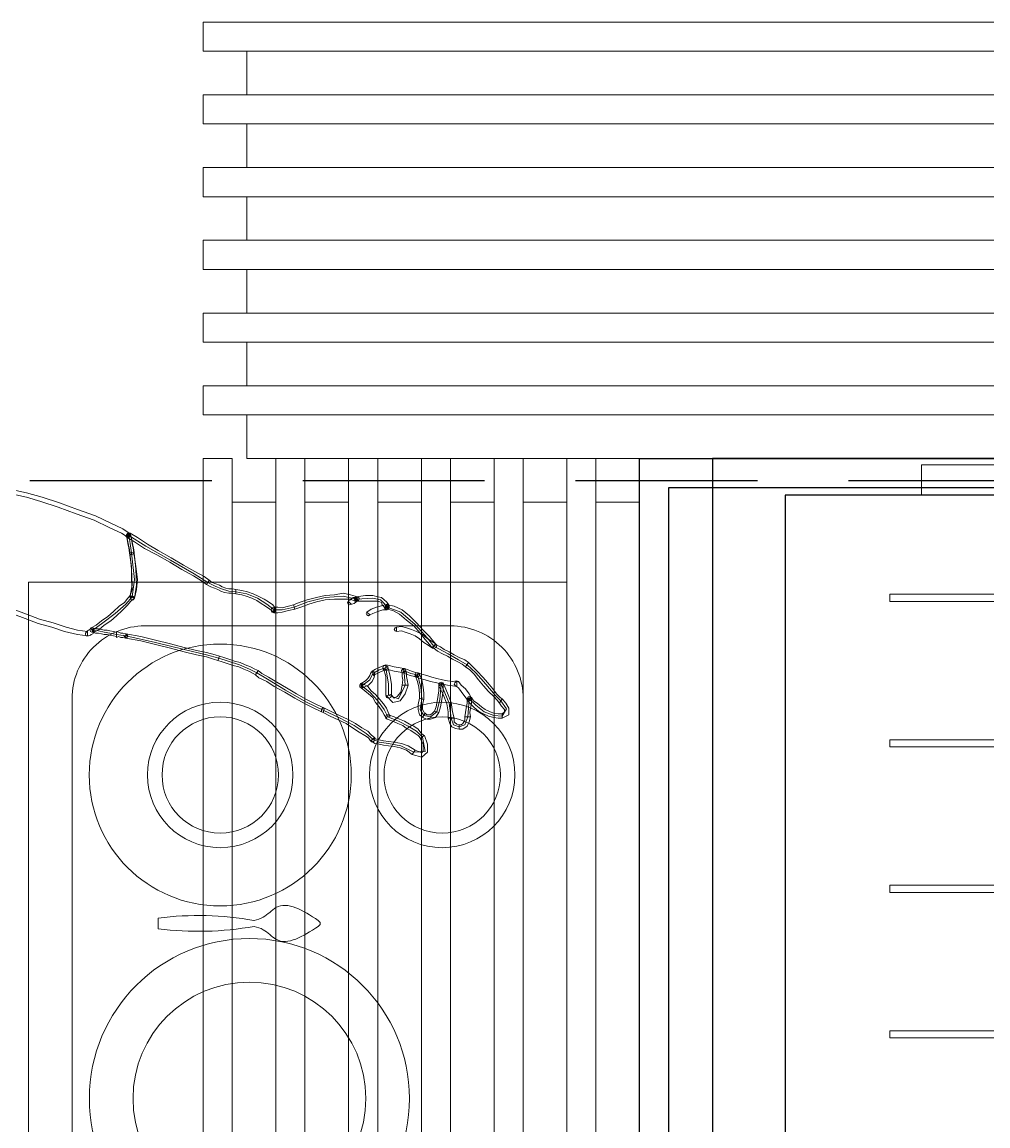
# Model space of a CAD drawing. Header units: millimetres. Extents: x -29311 to -3405, y 28913 to 42880.
# Drawn here: x -16866.8 to -16800.4, y 40318.4 to 40394.3 of the extents above; entities that cross this region are included whole.
import ezdxf

# ---------------------------------------------------------------- set-up
doc = ezdxf.new("R2010")
doc.units = ezdxf.units.MM
doc.linetypes.add('HIDDEN', pattern=[0.375, 0.25, -0.125])
for name, color, linetype in [('A-BA-HIDDEN', 136, 'HIDDEN'), ('A-MERDIVEN', 125, 'Continuous'), ('Duvar-200 cm', 7, 'Continuous')]:
    doc.layers.add(name, color=color, linetype=linetype)
for name, color, linetype, lineweight in [('GRC-Ekipman', 4, 'Continuous', 25), ('MIM_İnsan', 251, 'Continuous', 9), ('MIM_mobilya', 251, 'Continuous', 9), ('MIM_Selinoks', 251, 'Continuous', 9), ('tarama-betonarme', 252, 'Continuous', 13)]:
    doc.layers.add(name, color=color, linetype=linetype, lineweight=lineweight)

# ---------------------------------------------------------------- blocks, each defined once
blk = doc.blocks.new('T-K')
at = {"color": 45, "lineweight": 0}
for points in [[(92316.275, 15833.361), (92146.275, 15833.361), (92146.275, 15831.361), (92316.275, 15831.361)], [(92313.275, 15831.361), (92149.275, 15831.361), (92149.275, 15828.361), (92313.275, 15828.361)], [(92316.275, 15828.361), (92146.275, 15828.361), (92146.275, 15826.361), (92316.275, 15826.361)], [(92313.275, 15826.361), (92149.275, 15826.361), (92149.275, 15823.361), (92313.275, 15823.361)], [(92313.275, 15826.361), (92149.275, 15826.361), (92149.275, 15823.361), (92313.275, 15823.361)], [(92316.275, 15823.361), (92146.275, 15823.361), (92146.275, 15821.361), (92316.275, 15821.361)], [(92313.275, 15821.361), (92149.275, 15821.361), (92149.275, 15818.361), (92313.275, 15818.361)], [(92313.275, 15821.361), (92149.275, 15821.361), (92149.275, 15818.361), (92313.275, 15818.361)], [(92313.275, 15821.361), (92149.275, 15821.361), (92149.275, 15818.361), (92313.275, 15818.361)], [(92316.275, 15818.361), (92146.275, 15818.361), (92146.275, 15816.361), (92316.275, 15816.361)], [(92313.275, 15816.361), (92149.275, 15816.361), (92149.275, 15813.361), (92313.275, 15813.361)], [(92316.275, 15813.361), (92146.275, 15813.361), (92146.275, 15811.361), (92316.275, 15811.361)], [(92313.275, 15811.361), (92149.275, 15811.361), (92149.275, 15808.361), (92313.275, 15808.361)], [(92316.275, 15808.361), (92146.275, 15808.361), (92146.275, 15806.361), (92316.275, 15806.361)], [(92313.275, 15806.361), (92149.275, 15806.361), (92149.275, 15803.361), (92313.275, 15803.361)]]:
    blk.add_lwpolyline(points, close=True, dxfattribs=at)
blk = doc.blocks.new('160718_A$C2F7A1A77')
at = {"layer": 'MIM_mobilya'}
for p, q in [((29.179, 28.08), (29.919, 28.08)), ((3.423, 27.472), (4.163, 27.472)), ((5.717, 27.472), (6.457, 27.472))]:
    blk.add_line(p, q, dxfattribs=at)
blk.add_lwpolyline([(0, 37), (0, 0), (53, 0), (53, 37)], close=True, dxfattribs=at)
blk.add_lwpolyline([(3, 29), (3, 8, 0.414214), (8, 3), (45, 3, 0.414214), (50, 8), (50, 29, 0.414214), (45, 34), (8, 34, 0.414214)], format="xyb", close=True, dxfattribs=at)
for points in [[(3.186, 18.992), (3.169, 18.683), (3.186, 18.33), (3.311, 17.408), (3.34, 17.406)], [(3.458, 18.992), (3.475, 18.683), (3.458, 18.33), (3.413, 17.408), (3.334, 17.406)], [(3.657, 18.991), (3.64, 18.682), (3.657, 18.329), (3.782, 17.407), (3.811, 17.405)], [(3.929, 18.991), (3.946, 18.682), (3.929, 18.329), (3.883, 17.407), (3.805, 17.405)], [(4.127, 18.99), (4.111, 18.681), (4.127, 18.329), (4.173, 17.407), (4.252, 17.404)], [(4.4, 18.99), (4.416, 18.681), (4.4, 18.329), (4.274, 17.407), (4.245, 17.404)], [(29.337, 17.089), (29.483, 16.959), (29.608, 16.959), (29.76, 17.089)]]:
    blk.add_lwpolyline(points, dxfattribs=at)
for centre, radius in [((17.512, 21.815), 11), ((39.753, 23.821), 9), ((17.512, 21.815), 8), ((39.753, 23.821), 5), ((39.753, 23.821), 4), ((39.753, 8.566), 5), ((39.753, 8.566), 4)]:
    blk.add_circle(centre, radius, dxfattribs=at)
for centre, radius, start, end in [((51.23, 25.322), 22.223, 172.87288, 189.91367), ((7.867, 25.335), 22.223, 350.08633, 7.09537), ((25.474, 24.715), 22.223, 172.87288, 189.91367), ((-17.889, 24.727), 22.223, 350.08633, 7.09537), ((27.768, 24.715), 22.223, 172.87288, 189.91367), ((-8.492, 25.025), 15.149, 348.68902, 9.29885), ((2.745, 20.756), 0.849, 339.99038, 9.01405), ((4.84, 20.768), 0.849, 170.98595, 200.00962), ((5.079, 19.314), 1.92, 143.14746, 189.66172), ((2.506, 19.326), 1.92, 350.33828, 36.85254), ((3.321, 18.546), 0.466, 72.94526, 106.86009), ((3.557, 18.862), 0.163, 52.25716, 127.4765), ((4.028, 18.862), 0.163, 52.25716, 127.4765)]:
    blk.add_arc(centre, radius, start, end, dxfattribs=at)
for points in [[(5.877, 20.889), (5.775, 18.493), (5.875, 17.288), (6.179, 17.561), (6.559, 17.955), (6.735, 19.699), (6.362, 22.053)], [(29.339, 21.497), (29.118, 20.869), (28.462, 19.994), (29.337, 17.089)], [(29.758, 21.497), (29.979, 20.869), (30.635, 19.994), (29.76, 17.089)]]:
    blk.add_spline(points, degree=3, dxfattribs=at)
blk = doc.blocks.new('160718_InsanKadın')
at = {"layer": 'MIM_İnsan'}
for p, q in [((10.52, 11.687), (9.728, 11.637)), ((9.728, 11.637), (9.926, 10.644)), ((11.411, 11.24), (10.52, 11.687)), ((9.926, 10.644), (10.322, 10.246)), ((12.252, 11.091), (11.411, 11.24)), ((12.894, 10.992), (12.252, 11.091)), ((13.339, 10.793), (12.894, 10.992)), ((13.785, 10.395), (13.339, 10.793)), ((7.403, 9.948), (7.007, 9.799)), ((7.798, 9.799), (7.403, 9.948)), ((10.322, 10.246), (10.916, 9.899)), ((10.916, 9.899), (11.559, 9.551)), ((14.627, 9.849), (13.785, 10.395)), ((4.434, 9.203), (4.137, 8.707)), ((5.028, 9.154), (4.434, 9.203)), ((5.672, 8.905), (5.028, 9.154)), ((6.809, 9.253), (6.759, 8.657)), ((7.007, 9.799), (6.809, 9.253)), ((7.947, 9.352), (7.798, 9.799)), ((8.095, 8.309), (7.947, 9.352)), ((9.381, 9.253), (8.936, 8.905)), ((9.827, 9.154), (9.381, 9.253)), ((10.075, 8.756), (9.827, 9.154)), ((11.559, 9.551), (12.3, 9.253)), ((12.3, 9.253), (12.548, 8.756)), ((15.666, 9.303), (14.627, 9.849)), ((16.704, 8.806), (15.666, 9.303)), ((4.137, 8.707), (4.534, 8.16)), ((6.265, 8.458), (5.672, 8.905)), ((6.711, 8.011), (6.265, 8.458)), ((6.759, 8.657), (6.711, 8.011)), ((8.936, 8.905), (8.739, 8.061)), ((9.975, 8.011), (10.075, 8.756)), ((12.548, 8.756), (12.994, 8.16)), ((17.941, 8.21), (16.704, 8.806)), ((4.534, 8.16), (4.929, 7.763)), ((4.929, 7.763), (5.572, 7.018)), ((8.64, 7.018), (8.095, 8.309)), ((8.739, 8.061), (8.64, 7.018)), ((10.025, 7.216), (9.975, 8.011)), ((11.559, 8.011), (11.114, 7.067)), ((12.252, 7.763), (11.559, 8.011)), ((12.252, 7.018), (12.252, 7.763)), ((12.994, 8.16), (13.538, 7.564)), ((19.327, 7.415), (17.941, 8.21)), ((5.572, 7.018), (6.265, 6.223)), ((10.272, 6.372), (10.025, 7.216)), ((11.114, 7.067), (11.163, 6.471)), ((12.449, 5.875), (12.252, 7.018)), ((13.538, 7.564), (14.082, 7.117)), ((14.082, 7.117), (13.538, 6.72)), ((20.563, 6.67), (19.327, 7.415)), ((6.265, 6.223), (6.859, 5.676)), ((10.717, 6.273), (10.272, 6.372)), ((11.213, 6.074), (10.717, 6.273)), ((11.163, 6.471), (11.213, 6.074)), ((11.213, 6.074), (11.213, 6.074)), ((13.339, 6.273), (12.894, 6.024)), ((13.538, 6.72), (13.339, 6.273)), ((21.305, 6.223), (20.563, 6.67)), ((21.8, 5.974), (21.305, 6.223)), ((6.859, 5.676), (7.453, 5.329)), ((7.453, 5.329), (8.145, 4.931)), ((12.894, 6.024), (12.449, 5.875)), ((22.493, 5.676), (21.8, 5.974)), ((23.285, 5.428), (22.493, 5.676)), ((23.927, 5.229), (23.285, 5.428)), ((8.145, 4.931), (8.788, 4.584)), ((8.788, 4.584), (9.134, 4.385)), ((24.769, 4.981), (23.927, 5.229)), ((26.302, 4.633), (24.769, 4.981)), ((28.281, 4.137), (26.302, 4.633)), ((9.134, 4.385), (9.58, 3.839)), ((9.58, 3.839), (10.421, 2.895)), ((30.31, 3.689), (28.281, 4.137)), ((30.656, 3.64), (30.31, 3.689)), ((30.953, 3.59), (30.656, 3.64)), ((31.398, 3.491), (30.953, 3.59)), ((31.795, 3.441), (31.398, 3.491)), ((32.19, 3.342), (31.795, 3.441)), ((31.893, 2.795), (32.586, 3.292)), ((32.586, 3.292), (32.19, 3.342)), ((10.421, 2.895), (11.411, 2.05)), ((31.052, 2.15), (31.893, 2.795)), ((11.411, 2.05), (12.35, 1.703)), ((12.35, 1.703), (12.548, 1.454)), ((17.793, 1.355), (18.733, 1.703)), ((18.733, 1.703), (19.574, 1.901)), ((19.574, 1.901), (20.118, 1.901)), ((20.118, 1.901), (20.613, 1.504)), ((30.31, 1.504), (31.052, 2.15)), ((12.548, 1.454), (12.796, 1.206)), ((12.796, 1.206), (13.339, 1.106)), ((13.339, 1.106), (14.478, 1.156)), ((14.478, 1.156), (15.369, 0.957)), ((15.369, 0.957), (16.605, 1.057)), ((16.605, 1.057), (17.793, 1.355)), ((20.613, 1.504), (21.256, 1.106)), ((21.256, 1.106), (21.998, 0.808)), ((21.998, 0.808), (22.74, 0.659)), ((29.716, -0.185), (29.865, 1.007)), ((29.865, 1.007), (30.31, 1.504)), ((22.74, 0.659), (23.235, 0.61)), ((23.235, 0.61), (23.73, 0.461)), ((23.73, 0.461), (24.174, 0.262)), ((24.174, 0.262), (24.67, 0.014)), ((24.67, 0.014), (25.61, -0.583)), ((25.61, -0.583), (27.243, -1.526)), ((29.914, -2.023), (29.716, -0.185)), ((27.243, -1.526), (28.924, -2.47)), ((30.013, -2.669), (29.914, -2.023)), ((28.924, -2.47), (30.112, -3.215)), ((30.112, -3.215), (30.013, -2.669))]:
    blk.add_line(p, q, dxfattribs=at)
at = {"layer": 'MIM_İnsan', "flags": 128}
for points in [[(10.025, 10.743), (10.075, 10.743), (9.877, 11.141), (9.877, 11.588), (9.975, 11.737), (10.421, 11.538), (10.619, 11.836), (9.975, 12.035), (9.58, 11.687), (9.58, 11.141), (9.778, 10.544), (9.827, 10.544), (10.025, 10.743)], [(10.421, 11.538), (10.421, 11.538), (10.916, 11.24), (11.361, 11.091), (11.856, 10.992), (12.252, 10.942), (12.597, 10.892), (12.894, 10.843), (13.092, 10.793), (13.241, 10.694), (13.439, 10.892), (13.191, 11.091), (12.894, 11.141), (12.597, 11.19), (12.252, 11.24), (11.856, 11.29), (11.46, 11.389), (11.014, 11.538), (10.619, 11.836), (10.619, 11.836), (10.421, 11.538)], [(12.449, 9.303), (12.35, 9.402), (11.955, 9.551), (11.608, 9.7), (11.262, 9.849), (11.014, 10.048), (10.717, 10.197), (10.421, 10.395), (10.223, 10.544), (10.025, 10.743), (9.827, 10.544), (10.025, 10.346), (10.223, 10.097), (10.52, 9.899), (10.817, 9.75), (11.163, 9.551), (11.509, 9.402), (11.856, 9.253), (12.252, 9.104), (12.152, 9.203), (12.252, 9.104), (12.4, 9.104), (12.449, 9.203), (12.449, 9.352), (12.35, 9.402), (12.449, 9.303)], [(13.488, 10.892), (13.389, 10.992), (13.291, 10.942), (13.191, 10.843), (13.191, 10.694), (13.488, 10.892)], [(13.241, 10.694), (13.191, 10.694), (13.439, 10.495), (13.686, 10.246), (14.082, 9.998), (14.527, 9.7), (15.072, 9.402), (15.616, 9.154), (16.16, 8.905), (16.655, 8.657), (16.754, 8.955), (16.259, 9.203), (15.714, 9.452), (15.171, 9.7), (14.725, 9.998), (14.28, 10.296), (13.884, 10.544), (13.636, 10.694), (13.488, 10.892), (13.439, 10.892), (13.241, 10.694)], [(16.754, 8.955), (16.259, 9.203), (15.714, 9.452), (15.171, 9.7), (14.725, 9.998), (14.28, 10.296), (13.884, 10.544), (13.636, 10.694), (13.488, 10.892), (13.191, 10.694), (13.439, 10.495), (13.686, 10.246), (14.082, 9.998), (14.527, 9.7), (15.072, 9.402), (15.616, 9.154), (16.16, 8.905), (16.655, 8.657), (16.754, 8.955)], [(7.007, 9.253), (7.007, 9.253), (7.007, 9.501), (7.156, 9.7), (7.255, 9.799), (7.403, 9.799), (7.403, 10.097), (7.156, 10.097), (6.859, 9.899), (6.711, 9.601), (6.611, 9.253), (6.611, 9.253), (7.007, 9.253)], [(7.403, 9.799), (7.403, 9.799), (7.551, 9.75), (7.7, 9.65), (7.75, 9.601), (7.75, 9.352), (8.145, 9.352), (8.046, 9.7), (7.898, 9.948), (7.65, 10.048), (7.403, 10.097), (7.403, 10.097), (7.403, 9.799)], [(4.632, 8.309), (4.632, 8.309), (4.484, 8.508), (4.286, 8.756), (4.286, 8.905), (4.434, 9.054), (4.434, 9.352), (3.989, 9.104), (3.989, 8.657), (4.187, 8.309), (4.434, 8.011), (4.434, 8.011), (4.632, 8.309)], [(4.434, 9.054), (4.434, 9.054), (4.731, 9.054), (5.028, 9.005), (5.275, 8.905), (5.622, 8.756), (5.869, 8.558), (6.166, 8.309), (6.414, 8.16), (6.562, 7.912), (6.859, 8.11), (6.611, 8.359), (6.364, 8.607), (6.067, 8.856), (5.72, 9.054), (5.375, 9.203), (5.028, 9.303), (4.731, 9.352), (4.434, 9.352), (4.434, 9.352), (4.434, 9.054)], [(6.562, 7.912), (6.859, 8.011), (6.859, 8.309), (6.908, 8.657), (6.958, 8.955), (7.007, 9.253), (6.611, 9.253), (6.661, 8.955), (6.611, 8.657), (6.562, 8.309), (6.562, 8.011), (6.859, 8.11), (6.562, 8.011), (6.611, 7.912), (6.711, 7.862), (6.809, 7.912), (6.859, 8.011), (6.562, 7.912)], [(7.75, 9.352), (7.75, 9.352), (7.848, 8.905), (7.947, 8.259), (8.195, 7.614), (8.491, 6.918), (8.788, 7.117), (8.491, 7.713), (8.244, 8.359), (8.145, 8.905), (8.145, 9.352), (8.145, 9.352), (7.75, 9.352)], [(9.085, 8.856), (9.085, 8.856), (9.233, 9.005), (9.381, 9.104), (9.63, 9.104), (9.728, 9.005), (9.926, 9.303), (9.63, 9.402), (9.381, 9.402), (9.036, 9.303), (8.788, 8.955), (8.788, 8.955), (9.085, 8.856)], [(9.728, 9.005), (9.778, 9.005), (9.827, 8.905), (9.926, 8.756), (9.926, 8.409), (9.827, 8.061), (10.124, 7.961), (10.223, 8.409), (10.223, 8.756), (10.124, 9.104), (9.877, 9.303), (9.926, 9.303), (9.728, 9.005)], [(14.131, 6.968), (14.131, 7.266), (13.884, 7.465), (13.636, 7.663), (13.339, 7.912), (13.142, 8.259), (12.894, 8.558), (12.697, 8.856), (12.548, 9.104), (12.449, 9.303), (12.152, 9.203), (12.252, 9.005), (12.4, 8.657), (12.597, 8.359), (12.845, 8.061), (13.142, 7.713), (13.439, 7.465), (13.686, 7.167), (14.033, 6.968), (14.033, 7.266), (14.033, 6.968), (14.181, 6.968), (14.23, 7.067), (14.23, 7.216), (14.131, 7.266), (14.131, 6.968)], [(8.491, 6.918), (8.788, 7.018), (8.788, 7.465), (8.887, 8.061), (8.986, 8.558), (9.085, 8.856), (8.788, 8.955), (8.689, 8.558), (8.59, 8.061), (8.491, 7.465), (8.491, 7.018), (8.788, 7.117), (8.491, 7.018), (8.541, 6.918), (8.64, 6.869), (8.739, 6.918), (8.788, 7.018), (8.491, 6.918)], [(16.655, 8.657), (16.655, 8.657), (17.199, 8.409), (17.891, 8.061), (18.585, 7.663), (19.277, 7.266), (19.921, 6.869), (20.513, 6.521), (20.959, 6.273), (21.207, 6.074), (21.404, 6.372), (21.157, 6.571), (20.613, 6.819), (20.118, 7.167), (19.376, 7.564), (18.683, 7.961), (17.991, 8.359), (17.298, 8.707), (16.754, 8.955), (16.754, 8.955), (16.655, 8.657)], [(16.655, 8.657), (16.803, 8.657), (16.852, 8.756), (16.852, 8.905), (16.754, 8.955), (16.655, 8.657)], [(6.958, 5.825), (6.958, 5.825), (6.661, 6.024), (6.364, 6.322), (6.067, 6.72), (5.72, 7.117), (5.375, 7.514), (5.028, 7.862), (4.781, 8.11), (4.632, 8.309), (4.434, 8.011), (4.583, 7.912), (4.83, 7.663), (5.078, 7.316), (5.423, 6.918), (5.77, 6.521), (6.166, 6.124), (6.463, 5.825), (6.759, 5.527), (6.759, 5.527), (6.958, 5.825)], [(6.859, 8.061), (6.809, 8.16), (6.661, 8.16), (6.562, 8.11), (6.562, 7.961), (6.859, 8.061)], [(7.551, 7.167), (7.65, 7.117), (7.453, 7.266), (7.255, 7.514), (7.007, 7.862), (6.859, 8.061), (6.562, 7.961), (6.711, 7.663), (6.958, 7.316), (7.255, 7.067), (7.453, 6.819), (7.551, 6.769), (7.453, 6.819), (7.601, 6.819), (7.7, 6.918), (7.75, 7.018), (7.65, 7.117), (7.551, 7.167)], [(9.827, 8.061), (9.827, 8.011), (9.827, 7.614), (9.877, 7.216), (9.975, 6.72), (10.124, 6.322), (10.421, 6.422), (10.272, 6.819), (10.173, 7.216), (10.124, 7.614), (10.124, 8.011), (10.124, 7.961), (9.827, 8.061)], [(11.311, 7.067), (11.311, 7.067), (11.411, 7.564), (11.658, 7.862), (11.856, 7.961), (12.103, 7.713), (12.4, 7.812), (11.955, 8.259), (11.46, 8.16), (11.114, 7.663), (10.916, 7.067), (10.916, 7.067), (11.311, 7.067)], [(12.103, 7.713), (12.053, 7.763), (12.053, 7.465), (12.053, 7.018), (12.152, 6.471), (12.3, 5.825), (12.597, 5.925), (12.449, 6.471), (12.449, 7.018), (12.449, 7.465), (12.449, 7.763), (12.4, 7.812), (12.449, 7.763), (12.4, 7.912), (12.252, 7.961), (12.103, 7.912), (12.053, 7.763), (12.103, 7.713)], [(10.322, 6.521), (10.075, 6.62), (9.728, 6.72), (9.381, 6.819), (8.936, 6.918), (8.541, 7.018), (8.195, 7.067), (7.848, 7.117), (7.551, 7.167), (7.551, 6.769), (7.848, 6.819), (8.195, 6.769), (8.541, 6.72), (8.936, 6.62), (9.283, 6.521), (9.63, 6.422), (9.975, 6.322), (10.223, 6.223), (10.322, 6.521)], [(11.163, 5.925), (11.361, 6.074), (11.311, 6.273), (11.311, 6.471), (11.262, 6.72), (11.311, 7.067), (10.916, 7.067), (10.965, 6.72), (11.014, 6.471), (11.014, 6.273), (11.064, 6.074), (11.262, 6.223), (11.064, 6.074), (11.114, 5.974), (11.213, 5.925), (11.311, 5.974), (11.361, 6.074), (11.163, 5.925)], [(13.389, 6.124), (13.488, 6.273), (13.538, 6.422), (13.686, 6.62), (13.835, 6.769), (14.131, 6.968), (14.033, 7.266), (13.636, 7.067), (13.389, 6.819), (13.241, 6.521), (13.191, 6.273), (13.291, 6.422), (13.191, 6.273), (13.241, 6.173), (13.339, 6.124), (13.439, 6.173), (13.488, 6.273), (13.389, 6.124)], [(10.124, 6.322), (10.272, 6.223), (10.47, 6.173), (10.669, 6.124), (10.916, 6.024), (11.163, 5.925), (11.262, 6.223), (11.014, 6.322), (10.767, 6.422), (10.47, 6.471), (10.272, 6.521), (10.421, 6.422), (10.272, 6.521), (10.173, 6.471), (10.124, 6.372), (10.173, 6.273), (10.272, 6.223), (10.124, 6.322)], [(10.223, 6.223), (10.372, 6.223), (10.421, 6.322), (10.421, 6.471), (10.322, 6.521), (10.223, 6.223)], [(11.213, 6.223), (11.114, 6.173), (11.064, 6.074), (11.114, 5.974), (11.213, 5.925), (11.213, 6.223)], [(11.213, 5.925), (11.46, 5.875), (11.856, 5.825), (12.202, 5.726), (12.449, 5.676), (12.449, 6.074), (12.202, 6.024), (11.856, 6.124), (11.46, 6.173), (11.213, 6.223), (11.213, 5.925)], [(12.3, 5.825), (12.449, 5.726), (12.697, 5.776), (12.944, 5.875), (13.142, 5.974), (13.389, 6.124), (13.291, 6.422), (13.043, 6.273), (12.845, 6.173), (12.597, 6.074), (12.449, 6.024), (12.597, 5.925), (12.449, 6.024), (12.35, 5.974), (12.3, 5.875), (12.35, 5.776), (12.449, 5.726), (12.3, 5.825)], [(12.449, 5.676), (12.597, 5.726), (12.647, 5.875), (12.597, 6.024), (12.449, 6.074), (12.449, 5.676)], [(21.207, 6.074), (21.207, 6.074), (21.454, 5.974), (21.751, 5.825), (22.097, 5.676), (22.443, 5.527), (22.839, 5.428), (23.235, 5.279), (23.582, 5.18), (23.878, 5.08), (23.977, 5.378), (23.68, 5.478), (23.334, 5.577), (22.938, 5.726), (22.543, 5.825), (22.196, 5.974), (21.849, 6.124), (21.552, 6.273), (21.404, 6.372), (21.404, 6.372), (21.207, 6.074)], [(9.283, 4.484), (9.233, 4.484), (9.036, 4.633), (8.887, 4.733), (8.541, 4.931), (8.195, 5.08), (7.848, 5.279), (7.502, 5.478), (7.205, 5.627), (6.958, 5.825), (6.759, 5.527), (7.007, 5.329), (7.403, 5.18), (7.75, 4.981), (8.095, 4.782), (8.442, 4.633), (8.689, 4.435), (8.936, 4.335), (9.036, 4.286), (8.986, 4.286), (9.283, 4.484)], [(23.878, 5.08), (23.878, 5.08), (24.174, 4.981), (24.769, 4.832), (25.462, 4.683), (26.302, 4.484), (27.243, 4.236), (28.281, 3.987), (29.271, 3.739), (30.31, 3.54), (30.31, 3.839), (29.271, 4.037), (28.281, 4.286), (27.243, 4.534), (26.302, 4.782), (25.462, 4.981), (24.769, 5.13), (24.274, 5.279), (23.977, 5.378), (23.977, 5.378), (23.878, 5.08)], [(9.233, 4.534), (9.085, 4.534), (8.986, 4.484), (8.936, 4.335), (9.036, 4.236), (9.233, 4.534)], [(12.499, 1.802), (12.35, 1.852), (11.955, 1.951), (11.509, 2.199), (11.014, 2.597), (10.52, 2.994), (10.075, 3.491), (9.728, 3.938), (9.431, 4.286), (9.283, 4.484), (8.986, 4.286), (9.134, 4.087), (9.431, 3.739), (9.877, 3.292), (10.322, 2.795), (10.817, 2.299), (11.311, 1.901), (11.856, 1.653), (12.35, 1.554), (12.202, 1.603), (12.35, 1.554), (12.449, 1.603), (12.499, 1.703), (12.449, 1.802), (12.35, 1.852), (12.499, 1.802)], [(11.708, 3.391), (11.361, 3.342), (11.114, 3.441), (10.767, 3.54), (10.421, 3.689), (10.124, 3.888), (9.827, 4.137), (9.53, 4.335), (9.233, 4.534), (9.036, 4.236), (9.333, 4.037), (9.63, 3.839), (9.926, 3.59), (10.322, 3.391), (10.669, 3.242), (11.014, 3.143), (11.361, 3.044), (11.708, 3.093), (11.708, 3.391)], [(30.162, 3.739), (30.31, 3.54), (30.507, 3.491), (30.656, 3.491), (30.804, 3.441), (30.953, 3.391), (30.953, 3.789), (30.804, 3.739), (30.656, 3.789), (30.507, 3.789), (30.31, 3.839), (30.459, 3.64), (30.31, 3.839), (30.211, 3.789), (30.162, 3.689), (30.211, 3.59), (30.31, 3.54), (30.162, 3.739)], [(30.31, 3.54), (30.31, 3.54), (30.507, 3.491), (30.656, 3.491), (30.804, 3.441), (30.953, 3.391), (30.953, 3.789), (30.804, 3.739), (30.656, 3.789), (30.507, 3.789), (30.31, 3.839), (30.31, 3.839), (30.31, 3.54)], [(11.708, 3.093), (11.806, 3.143), (11.856, 3.242), (11.806, 3.342), (11.708, 3.391), (11.708, 3.093)], [(32.487, 3.391), (32.487, 3.441), (32.14, 3.242), (31.795, 2.944), (31.349, 2.646), (30.953, 2.299), (30.557, 1.951), (30.211, 1.603), (29.964, 1.305), (29.716, 1.106), (30.013, 0.908), (30.162, 1.106), (30.409, 1.404), (30.756, 1.653), (31.151, 2.001), (31.547, 2.348), (31.992, 2.646), (32.339, 2.944), (32.684, 3.143), (32.684, 3.193), (32.684, 3.143), (32.784, 3.242), (32.734, 3.391), (32.635, 3.441), (32.487, 3.441), (32.487, 3.391)], [(32.586, 3.143), (32.487, 3.441), (32.14, 3.242), (31.795, 2.944), (31.349, 2.646), (30.953, 2.299), (30.557, 1.951), (30.211, 1.603), (29.964, 1.305), (29.716, 1.106), (30.013, 0.908), (30.162, 1.106), (30.409, 1.404), (30.756, 1.653), (31.151, 2.001), (31.547, 2.348), (31.992, 2.646), (32.339, 2.944), (32.684, 3.143), (32.586, 3.441), (32.684, 3.143), (32.784, 3.242), (32.734, 3.391), (32.635, 3.441), (32.487, 3.441), (32.586, 3.143)], [(30.953, 3.391), (30.953, 3.441), (31.151, 3.391), (31.398, 3.342), (31.596, 3.292), (31.795, 3.292), (31.992, 3.242), (32.19, 3.193), (32.387, 3.193), (32.586, 3.143), (32.586, 3.441), (32.387, 3.491), (32.19, 3.491), (31.992, 3.54), (31.795, 3.59), (31.596, 3.59), (31.398, 3.64), (31.151, 3.689), (30.953, 3.739), (30.953, 3.789), (30.953, 3.391)], [(32.932, 3.689), (32.882, 3.689), (32.734, 3.64), (32.684, 3.59), (32.586, 3.54), (32.487, 3.391), (32.684, 3.193), (32.784, 3.242), (32.882, 3.292), (32.932, 3.342), (32.981, 3.391), (32.932, 3.391), (32.981, 3.391), (33.081, 3.491), (33.081, 3.59), (33.031, 3.689), (32.882, 3.689), (32.932, 3.689)], [(13.736, 2.05), (13.785, 2.15), (13.736, 2.249), (13.636, 2.299), (13.538, 2.249), (13.736, 2.05)], [(12.35, 1.901), (12.202, 1.603), (12.3, 1.454), (12.4, 1.355), (12.548, 1.206), (12.747, 1.057), (12.994, 1.007), (13.339, 0.908), (13.835, 0.908), (14.478, 1.007), (14.478, 1.305), (13.835, 1.305), (13.339, 1.305), (12.994, 1.305), (12.845, 1.355), (12.747, 1.404), (12.697, 1.554), (12.597, 1.653), (12.499, 1.802), (12.35, 1.504), (12.499, 1.802), (12.4, 1.901), (12.3, 1.852), (12.202, 1.752), (12.202, 1.603), (12.35, 1.901)], [(14.577, 1.305), (14.478, 1.305), (13.835, 1.305), (13.339, 1.305), (12.994, 1.305), (12.845, 1.355), (12.747, 1.404), (12.697, 1.554), (12.597, 1.653), (12.499, 1.802), (12.202, 1.603), (12.3, 1.454), (12.4, 1.355), (12.548, 1.206), (12.747, 1.057), (12.994, 1.007), (13.339, 0.908), (13.835, 0.908), (14.478, 1.007), (14.379, 1.007), (14.478, 1.007), (14.577, 1.057), (14.627, 1.156), (14.577, 1.255), (14.478, 1.305), (14.577, 1.305)], [(13.538, 2.249), (13.339, 2.15), (12.994, 2.001), (12.647, 1.901), (12.35, 1.901), (12.35, 1.504), (12.647, 1.603), (13.092, 1.703), (13.439, 1.852), (13.736, 2.05), (13.538, 2.249)], [(14.478, 1.007), (14.379, 1.007), (14.874, 0.858), (15.369, 0.759), (15.963, 0.858), (16.605, 0.908), (17.199, 1.057), (17.842, 1.206), (18.386, 1.404), (18.782, 1.554), (18.683, 1.852), (18.288, 1.703), (17.743, 1.504), (17.199, 1.355), (16.605, 1.206), (15.963, 1.156), (15.369, 1.156), (14.874, 1.156), (14.577, 1.305), (14.478, 1.305), (14.577, 1.305), (14.428, 1.305), (14.33, 1.255), (14.28, 1.106), (14.379, 1.007), (14.478, 1.007)], [(18.683, 1.852), (18.683, 1.852), (18.288, 1.703), (17.743, 1.504), (17.199, 1.355), (16.605, 1.206), (15.963, 1.156), (15.369, 1.156), (14.874, 1.156), (14.577, 1.305), (14.379, 1.007), (14.874, 0.858), (15.369, 0.759), (15.963, 0.858), (16.605, 0.908), (17.199, 1.057), (17.842, 1.206), (18.386, 1.404), (18.782, 1.554), (18.782, 1.554), (18.683, 1.852)], [(15.022, 1.305), (15.072, 1.404), (15.022, 1.504), (14.923, 1.554), (14.824, 1.504), (15.022, 1.305)], [(20.217, 2.001), (20.118, 2.1), (19.871, 2.1), (19.574, 2.05), (19.129, 1.951), (18.683, 1.852), (18.782, 1.554), (19.129, 1.653), (19.574, 1.752), (19.871, 1.703), (20.118, 1.703), (20.019, 1.802), (20.118, 1.703), (20.266, 1.752), (20.316, 1.901), (20.266, 2.05), (20.118, 2.1), (20.217, 2.001)], [(18.782, 1.554), (18.782, 1.554), (19.129, 1.653), (19.574, 1.752), (19.871, 1.703), (20.118, 1.703), (20.118, 2.1), (19.871, 2.1), (19.574, 2.05), (19.129, 1.951), (18.683, 1.852), (18.683, 1.852), (18.782, 1.554)], [(20.118, 1.703), (20.019, 1.802), (20.217, 1.554), (20.513, 1.355), (20.81, 1.156), (21.207, 0.957), (21.552, 0.808), (21.949, 0.659), (22.344, 0.56), (22.74, 0.51), (22.74, 0.808), (22.344, 0.858), (22.048, 0.957), (21.652, 1.106), (21.305, 1.255), (21.008, 1.454), (20.712, 1.653), (20.415, 1.852), (20.217, 2.001), (20.118, 2.1), (20.217, 2.001), (20.118, 2.05), (20.068, 2.001), (20.019, 1.901), (20.019, 1.802), (20.118, 1.703)], [(22.74, 0.808), (22.74, 0.808), (22.344, 0.858), (22.048, 0.957), (21.652, 1.106), (21.305, 1.255), (21.008, 1.454), (20.712, 1.653), (20.415, 1.852), (20.217, 2.001), (20.019, 1.802), (20.217, 1.554), (20.513, 1.355), (20.81, 1.156), (21.207, 0.957), (21.552, 0.808), (21.949, 0.659), (22.344, 0.56), (22.74, 0.51), (22.74, 0.51), (22.74, 0.808)], [(14.824, 1.504), (14.775, 1.504), (14.627, 1.454), (14.478, 1.355), (14.379, 1.255), (14.577, 1.057), (14.675, 1.057), (14.824, 1.156), (14.874, 1.206), (15.022, 1.305), (14.824, 1.504)], [(14.379, 1.255), (14.379, 1.156), (14.428, 1.106), (14.478, 1.057), (14.577, 1.057), (14.379, 1.255)], [(24.769, 0.163), (24.769, 0.163), (24.472, 0.312), (24.224, 0.411), (23.977, 0.51), (23.779, 0.61), (23.532, 0.709), (23.235, 0.759), (22.988, 0.759), (22.74, 0.808), (22.74, 0.51), (22.988, 0.461), (23.235, 0.461), (23.433, 0.411), (23.68, 0.312), (23.878, 0.212), (24.126, 0.113), (24.373, 0.014), (24.571, -0.135), (24.571, -0.135), (24.769, 0.163)], [(22.74, 0.51), (22.74, 0.51), (22.988, 0.461), (23.235, 0.461), (23.433, 0.411), (23.68, 0.312), (23.878, 0.212), (24.126, 0.113), (24.373, 0.014), (24.571, -0.135), (24.769, 0.163), (24.472, 0.312), (24.224, 0.411), (23.977, 0.51), (23.779, 0.61), (23.532, 0.709), (23.235, 0.759), (22.988, 0.759), (22.74, 0.808), (22.74, 0.808), (22.74, 0.51)], [(29.716, 1.106), (29.716, 1.106), (29.568, 0.51), (29.518, -0.185), (29.617, -1.079), (29.765, -2.023), (30.062, -2.023), (29.914, -1.079), (29.914, -0.185), (29.865, 0.51), (30.013, 0.908), (30.013, 0.908), (29.716, 1.106)], [(30.013, 1.007), (29.716, 1.106), (29.568, 0.212), (29.617, -0.93), (29.765, -2.222), (29.964, -3.215), (30.26, -3.215), (30.062, -2.222), (29.914, -0.93), (29.865, 0.212), (30.013, 0.908), (29.716, 1.007), (30.013, 0.908), (30.013, 1.057), (29.964, 1.156), (29.815, 1.206), (29.716, 1.106), (30.013, 1.007)], [(29.716, 1.106), (29.716, 1.106), (29.568, 0.212), (29.617, -0.93), (29.765, -2.222), (29.964, -3.215), (30.26, -3.215), (30.062, -2.222), (29.914, -0.93), (29.865, 0.212), (30.013, 0.908), (30.013, 0.908), (29.716, 1.106)], [(29.964, -3.215), (30.211, -3.066), (29.716, -2.768), (29.023, -2.321), (28.182, -1.874), (27.292, -1.377), (26.451, -0.881), (25.659, -0.433), (25.115, -0.086), (24.769, 0.163), (24.571, -0.135), (24.917, -0.384), (25.56, -0.732), (26.352, -1.179), (27.193, -1.675), (28.084, -2.172), (28.826, -2.619), (29.518, -3.066), (30.013, -3.364), (30.26, -3.215), (30.013, -3.364), (30.162, -3.364), (30.26, -3.265), (30.31, -3.166), (30.211, -3.066), (29.964, -3.215)], [(24.571, -0.135), (24.571, -0.135), (24.917, -0.384), (25.56, -0.732), (26.352, -1.179), (27.193, -1.675), (28.084, -2.172), (28.826, -2.619), (29.518, -3.066), (30.013, -3.364), (30.211, -3.066), (29.716, -2.768), (29.023, -2.321), (28.182, -1.874), (27.292, -1.377), (26.451, -0.881), (25.659, -0.433), (25.115, -0.086), (24.769, 0.163), (24.769, 0.163), (24.571, -0.135)], [(30.062, -2.023), (30.013, -1.924), (29.914, -1.874), (29.815, -1.924), (29.765, -2.023), (30.062, -2.023)], [(29.765, -2.023), (29.765, -2.023), (29.815, -2.371), (29.865, -2.669), (29.914, -2.967), (29.964, -3.215), (30.26, -3.215), (30.211, -2.967), (30.162, -2.669), (30.112, -2.371), (30.062, -2.023), (30.062, -2.023), (29.765, -2.023)], [(30.26, -3.215), (30.211, -2.967), (30.162, -2.669), (30.112, -2.371), (30.062, -2.023), (29.765, -2.023), (29.815, -2.371), (29.865, -2.669), (29.914, -2.967), (29.964, -3.215), (30.26, -3.215)]]:
    blk.add_lwpolyline(points, close=True, dxfattribs=at)
for points in [[(38.028, 2.199), (37.236, 2.497), (36.345, 2.845), (35.406, 3.093), (34.515, 3.391), (33.625, 3.59), (32.932, 3.689), (32.932, 3.391), (33.625, 3.292), (34.417, 3.093), (35.307, 2.795), (36.247, 2.547), (37.137, 2.199), (37.929, 1.901)], [(37.88, -5.997), (37.137, -5.848), (36.148, -5.55), (34.961, -5.153), (33.723, -4.705), (32.487, -4.258), (31.448, -3.762), (30.607, -3.364), (30.211, -3.116), (30.26, -3.215), (30.211, -3.116), (30.112, -3.066), (30.062, -3.116), (30.013, -3.215), (30.013, -3.315), (29.964, -3.215), (29.964, -3.215), (30.013, -3.315), (30.507, -3.662), (31.349, -4.06), (32.387, -4.556), (33.625, -5.004), (34.862, -5.451), (36.049, -5.848), (37.137, -6.146), (37.88, -6.295)], [(37.88, -5.997), (37.137, -5.848), (36.148, -5.55), (34.961, -5.153), (33.723, -4.705), (32.487, -4.258), (31.448, -3.762), (30.607, -3.364), (30.211, -3.116), (30.26, -3.215), (30.211, -3.116), (30.112, -3.066), (30.062, -3.116), (30.013, -3.215), (30.013, -3.315), (29.964, -3.215), (29.964, -3.215), (30.013, -3.315), (30.507, -3.662), (31.349, -4.06), (32.387, -4.556), (33.625, -5.004), (34.862, -5.451), (36.049, -5.848), (37.137, -6.146), (37.88, -6.295)]]:
    blk.add_lwpolyline(points, dxfattribs=at)
at = {"layer": 'MIM_İnsan', "rotation": 270}
blk.add_blockref('160718_A$C2F7A1A77', (0, 53), dxfattribs=at)
blk = doc.blocks.new('70')
at = {"color": 45, "lineweight": 0}
for points in [[(92512.416, 15954.303), (92512.416, 15884.303), (92514.416, 15884.303), (92514.416, 15954.303)], [(92517.416, 15954.303), (92517.416, 15884.303), (92519.416, 15884.303), (92519.416, 15954.303)], [(92522.416, 15954.303), (92522.416, 15884.303), (92524.416, 15884.303), (92524.416, 15954.303)], [(92527.416, 15954.303), (92527.416, 15884.303), (92529.416, 15884.303), (92529.416, 15954.303)], [(92532.416, 15954.303), (92532.416, 15884.303), (92534.416, 15884.303), (92534.416, 15954.303)], [(92537.416, 15954.303), (92537.416, 15884.303), (92539.416, 15884.303), (92539.416, 15954.303)], [(92514.416, 15951.303), (92514.416, 15887.303), (92517.416, 15887.303), (92517.416, 15951.303)], [(92519.416, 15951.303), (92519.416, 15887.303), (92522.416, 15887.303), (92522.416, 15951.303)], [(92519.416, 15951.303), (92519.416, 15887.303), (92522.416, 15887.303), (92522.416, 15951.303)], [(92524.416, 15951.303), (92524.416, 15887.303), (92527.416, 15887.303), (92527.416, 15951.303)], [(92524.416, 15951.303), (92524.416, 15887.303), (92527.416, 15887.303), (92527.416, 15951.303)], [(92524.416, 15951.303), (92524.416, 15887.303), (92527.416, 15887.303), (92527.416, 15951.303)], [(92529.416, 15951.303), (92529.416, 15887.303), (92532.416, 15887.303), (92532.416, 15951.303)], [(92534.416, 15951.303), (92534.416, 15887.303), (92537.416, 15887.303), (92537.416, 15951.303)], [(92539.416, 15951.303), (92539.416, 15887.303), (92542.416, 15887.303), (92542.416, 15951.303)]]:
    blk.add_lwpolyline(points, close=True, dxfattribs=at)
at = {"layer": 'GRC-Ekipman'}
for points in [[(92612.416, 15954.303), (92612.416, 15884.303), (92542.416, 15884.303), (92542.416, 15954.303)], [(92547.416, 15954.303), (92547.416, 15884.303), (92612.416, 15884.303), (92612.416, 15954.303)], [(92610.416, 15952.303), (92610.416, 15886.303), (92544.416, 15886.303), (92544.416, 15952.303)], [(92552.416, 15951.796), (92552.416, 15886.928), (92607.416, 15886.928), (92607.416, 15951.796)]]:
    blk.add_lwpolyline(points, close=True, dxfattribs=at)
at = {"layer": 'MIM_Selinoks'}
for points in [[(92569.076, 15951.796), (92569.076, 15953.881), (92561.795, 15953.881), (92561.795, 15951.796)], [(92594.089, 15951.796), (92594.089, 15953.881), (92586.807, 15953.881), (92586.807, 15951.796)], [(92604.621, 15944.478), (92604.621, 15944.978), (92559.621, 15944.978), (92559.621, 15944.478)], [(92604.621, 15934.478), (92604.621, 15934.978), (92559.621, 15934.978), (92559.621, 15934.478)], [(92604.621, 15924.478), (92604.621, 15924.978), (92559.621, 15924.978), (92559.621, 15924.478)], [(92604.621, 15914.478), (92604.621, 15914.978), (92559.621, 15914.978), (92559.621, 15914.478)], [(92604.621, 15904.478), (92604.621, 15904.978), (92559.621, 15904.978), (92559.621, 15904.478)], [(92604.621, 15894.478), (92604.621, 15894.978), (92559.621, 15894.978), (92559.621, 15894.478)], [(92569.076, 15886.928), (92569.076, 15884.843), (92561.795, 15884.843), (92561.795, 15886.928)], [(92594.089, 15886.928), (92594.089, 15884.843), (92586.807, 15884.843), (92586.807, 15886.928)]]:
    blk.add_lwpolyline(points, close=True, dxfattribs=at)
blk = doc.blocks.new('2. bodrum kat kirişileri')
at = {"layer": 'A-BA-HIDDEN', "ltscale": 50}
blk.add_lwpolyline([(226.632, -22029.945), (976.632, -22029.945)], dxfattribs=at)

msp = doc.modelspace()

# ---------------------------------------------------------------- hatches: boundary and pattern name
at = {"layer": 'tarama-betonarme'}
h = msp.add_hatch(dxfattribs=at)
h.set_pattern_fill('ANSI35', color=256, scale=25, style=0)
h.set_pattern_definition([(45, (-65876.5644, 54657.0166), (-4.4194174, 4.4194174), []), (45, (-65872.145, 54657.0166), (-4.4194174, 4.4194174), [7.8125, -1.5625, 0, -1.5625])])
edge = h.paths.add_edge_path()
edge.add_line((-17391.239, 40362.768), (-17391.239, 40282.768))
edge.add_line((-17391.239, 40282.768), (-17471.239, 40282.768))
edge.add_line((-17471.239, 40282.768), (-17471.239, 40362.768))
h.paths.add_polyline_path([(-16641.239, 40362.768), (-16561.239, 40362.768), (-16561.239, 40282.768), (-16641.239, 40282.768)])

# ---------------------------------------------------------------- block references
at = {"layer": 'A-MERDIVEN'}
msp.add_blockref('2. bodrum kat kirişileri', (-17617.871, 62392.704), dxfattribs=at)
at = {"layer": 'Duvar-200 cm'}
for name, p in [('T-K', (-109000.611, 24560.907)), ('70', (-109366.753, 24409.966))]:
    msp.add_blockref(name, p, dxfattribs=at)
at = {"layer": 'MIM_Selinoks', "rotation": 179.9999999999886}
msp.add_blockref('160718_InsanKadın', (-16829.337, 40355.768), dxfattribs=at)

doc.saveas('drawing.dxf')
